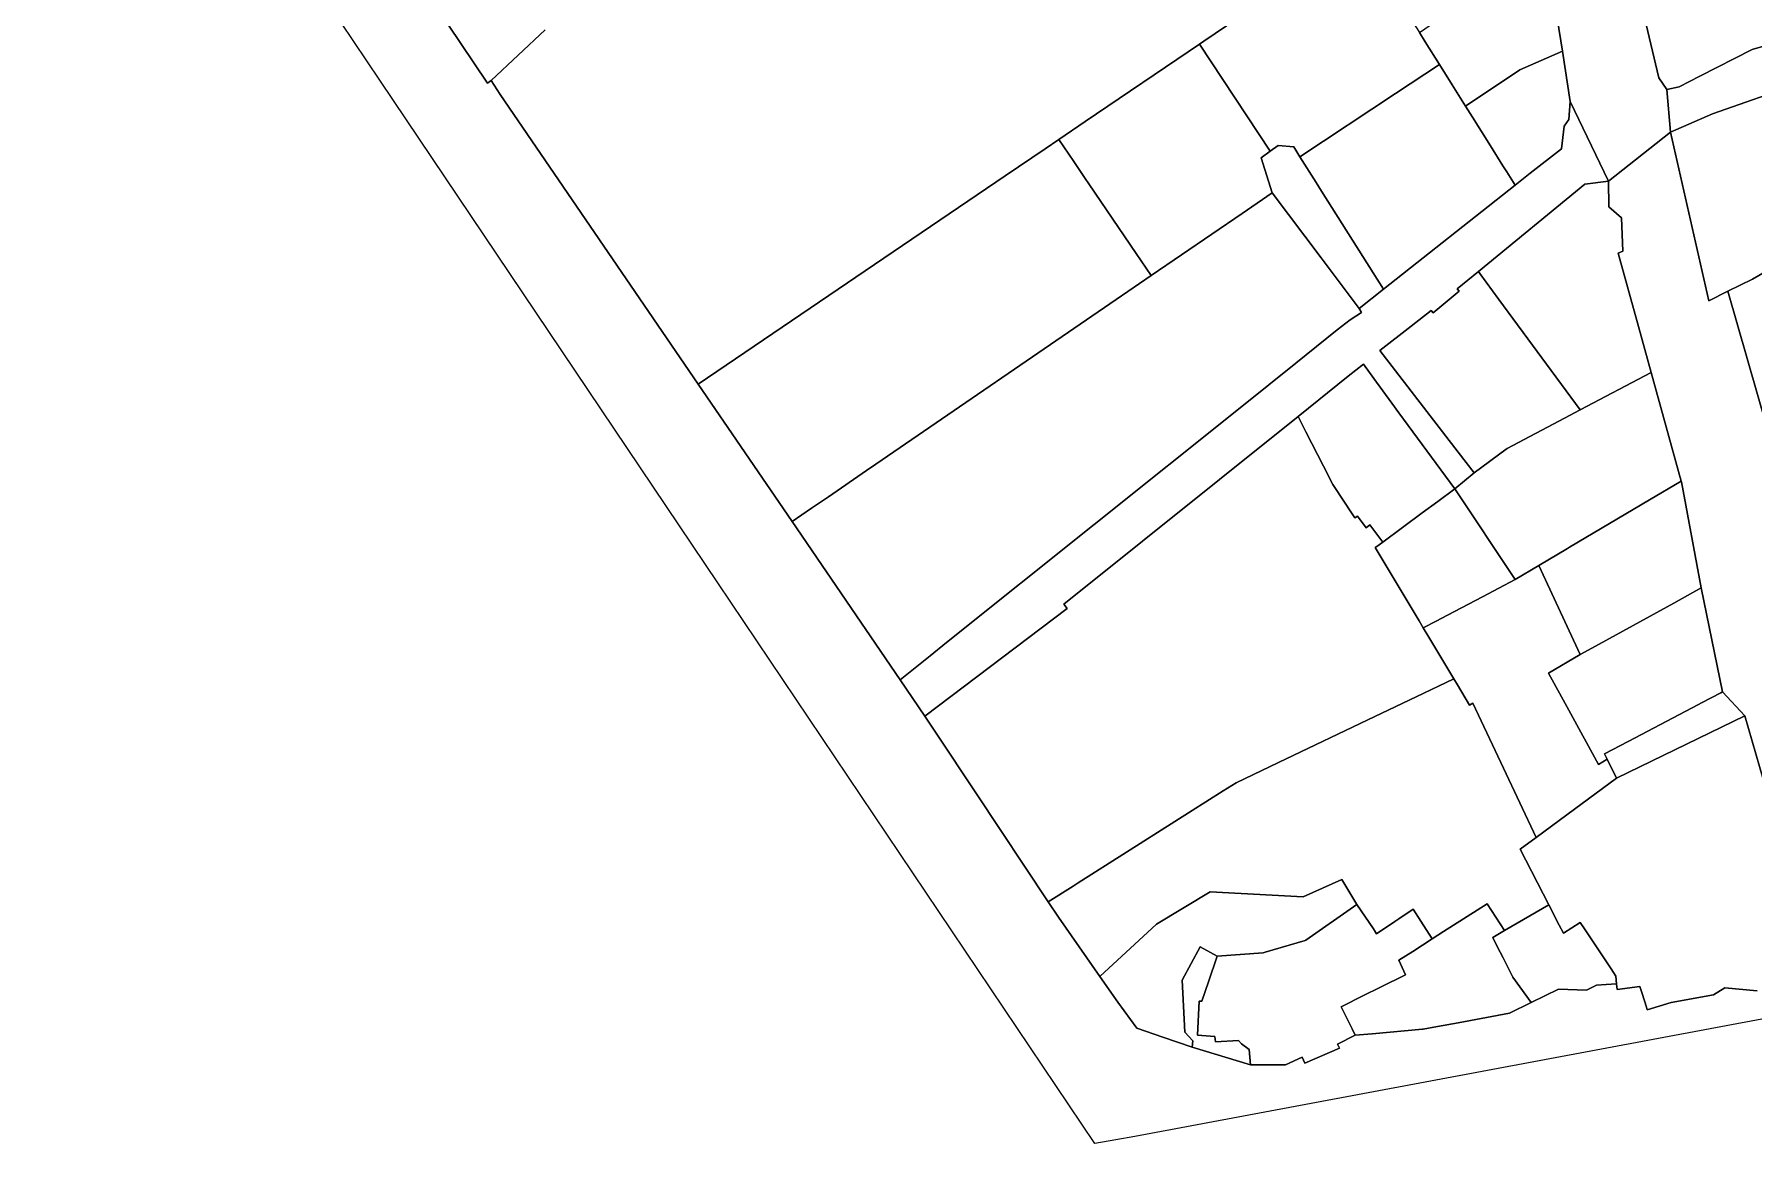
# Model space of a CAD drawing. Header units: inches. Extents: x 469449 to 472390, y 1000542 to 1004361.
# Drawn here: x 471463.1 to 471766.2, y 1000541.7 to 1000737.1 of the extents above; entities that cross this region are included whole.
import ezdxf

# ---------------------------------------------------------------- set-up
doc = ezdxf.new("R2010")
doc.units = ezdxf.units.IN
doc.header["$MEASUREMENT"] = 0
doc.layers.add('Gulele_10_07_New_Parcel', color=7, linetype='Continuous')

msp = doc.modelspace()

# ---------------------------------------------------------------- linework, layer by layer
at = {"layer": 'Gulele_10_07_New_Parcel'}
for points in [[(472232.75, 1001463.52), (472234.19, 1001375.33), (472246.48, 1001209.8), (472250.24, 1001191.59), (472273.22, 1001137.95), (472291.43, 1001087.35), (472302.12, 1001044.85), (472306.17, 1000998.59), (472307.47, 1000965.19), (472310.36, 1000866.6), (472312.67, 1000853.3), (472319.9, 1000826.99), (472352.13, 1000750.8), (472385.08, 1000686.03), (472390.32, 1000679.22), (472200.76, 1000644.61), (472199.07, 1000644.3), (471657.08, 1000542.93), (471653.75, 1000542.33), (471650.07, 1000541.67), (471342.89, 1000998.27), (471292.88, 1001049.45)], [(471745.84, 1000744.89), (471749.5, 1000729.49), (471750.89, 1000727.4), (471751.51, 1000719.89), (471740.57, 1000711.26), (471733.85, 1000725.3), (471732.46, 1000734.21), (471731.56, 1000739.99)], [(471679.09, 1000742.6), (471669.28, 1000735.95), (471668.47, 1000735.4), (471648.36, 1000721.77), (471643.7, 1000718.61), (471641.27, 1000716.96), (471634.25, 1000712.2), (471580.12, 1000675.49), (471545.23, 1000726.54), (471543.62, 1000729), (471553.17, 1000737.93)], [(471535.98, 1000738.96), (471542.98, 1000728.52), (471543.62, 1000729), (471545.23, 1000726.54), (471580.12, 1000675.49), (471596.67, 1000651.28), (471615.73, 1000623.39), (471620.1, 1000617.02), (471621.98, 1000614.19), (471629.19, 1000603.33), (471641.84, 1000584.26), (471643.62, 1000581.58), (471650.95, 1000571.1), (471654.12, 1000566.58), (471657.42, 1000562), (471662.02, 1000560.43), (471667.21, 1000558.66), (471677.5, 1000555.55), (471679.48, 1000555.55), (471683.67, 1000555.55), (471686.61, 1000556.89), (471687.04, 1000555.87), (471693.2, 1000558.5), (471692.83, 1000559.19), (471695.94, 1000560.75), (471698.92, 1000561.02), (471707.83, 1000561.82), (471707.93, 1000561.84), (471710.43, 1000562.3), (471714.1, 1000562.98), (471723.16, 1000564.66), (471726.99, 1000566.54), (471731.79, 1000568.9), (471736.72, 1000568.68), (471738.48, 1000569.6), (471740.16, 1000569.7), (471742.02, 1000569.81), (471742.11, 1000568.81), (471746.13, 1000569.35), (471746.51, 1000568.14), (471747.28, 1000565.7), (471747.42, 1000565.27), (471751.67, 1000566.54), (471759.11, 1000567.88), (471761.1, 1000569.11), (471766.78, 1000568.58)], [(471553.17, 1000737.93), (471543.62, 1000729), (471542.98, 1000728.52), (471535.98, 1000738.96)], [(471774.39, 1000728.57), (471758.95, 1000723.16), (471751.51, 1000719.89), (471750.89, 1000727.4), (471753.04, 1000727.9), (471756.69, 1000729.76), (471765.93, 1000734.49), (471774.07, 1000736.82)], [(471769.78, 1000599.19), (471764.63, 1000617.05), (471760.72, 1000621.28), (471756.94, 1000639.58), (471753.44, 1000658.28), (471753.41, 1000658.39), (471748.1, 1000677.58), (471745.86, 1000685.69), (471742.29, 1000698.6), (471743.15, 1000698.92), (471742.88, 1000704.82), (471740.63, 1000706.75), (471740.57, 1000711.26), (471751.51, 1000719.89), (471758.26, 1000690.18), (471761.65, 1000691.86), (471768.55, 1000667.77)], [(471766.78, 1000568.58), (471761.1, 1000569.11), (471759.11, 1000567.88), (471751.67, 1000566.54), (471747.42, 1000565.27), (471747.28, 1000565.7), (471746.51, 1000568.14), (471746.13, 1000569.35), (471742.11, 1000568.81), (471742.02, 1000569.81), (471741.92, 1000571.19), (471741.08, 1000572.45), (471739.55, 1000574.73), (471738.11, 1000576.88), (471736.36, 1000579.5), (471735.6, 1000580.63), (471732.64, 1000578.76), (471731.93, 1000580.15), (471730.06, 1000583.77), (471725.02, 1000593.56), (471727.83, 1000595.63), (471734.59, 1000600.6), (471742.02, 1000606.06), (471764.63, 1000617.05), (471769.78, 1000599.19)]]:
    msp.add_lwpolyline(points, dxfattribs=at)
for points in [[(471753.04, 1000727.9), (471750.89, 1000727.4), (471749.5, 1000729.49), (471745.84, 1000744.89), (471746.6, 1000745.18), (471749.99, 1000746.48), (471758.43, 1000749.7), (471763.19, 1000751.52), (471765.71, 1000752.49), (471777.78, 1000757.1), (471780.47, 1000758.13), (471781.12, 1000754.22), (471783.56, 1000739.3), (471778.94, 1000739.24), (471779.03, 1000738.24), (471774.07, 1000736.82), (471765.93, 1000734.49), (471756.69, 1000729.76)], [(471703.05, 1000726.72), (471686.2, 1000715.58), (471685.11, 1000717.31), (471682.37, 1000717.58), (471680.94, 1000716.53), (471668.47, 1000735.4), (471669.28, 1000735.95), (471679.09, 1000742.6), (471679.78, 1000743.07), (471684.35, 1000746.17), (471685.48, 1000746.93), (471688.09, 1000748.7), (471697.67, 1000755.2), (471698.92, 1000753.37), (471702.72, 1000747.84), (471705.16, 1000744.28), (471703.66, 1000743.16), (471704.82, 1000741.31), (471707.25, 1000737.45), (471708.28, 1000735.8), (471710.78, 1000731.82)], [(471724.94, 1000730.88), (471715.38, 1000724.5), (471713.02, 1000728.26), (471710.78, 1000731.82), (471708.28, 1000735.8), (471707.25, 1000737.45), (471715.24, 1000742.94), (471717.94, 1000744.61), (471722.55, 1000747.44), (471726.87, 1000750.09), (471729.72, 1000751.85), (471731.56, 1000739.99), (471732.46, 1000734.21)], [(471676.03, 1000705.6), (471659.99, 1000694.62), (471657.35, 1000698.51), (471648.99, 1000710.82), (471648.35, 1000711.77), (471646.35, 1000714.72), (471643.7, 1000718.61), (471648.36, 1000721.77), (471668.47, 1000735.4), (471680.94, 1000716.53), (471679.37, 1000715.38), (471681.32, 1000709.22)], [(471726.81, 1000712.66), (471724.14, 1000710.55), (471722.65, 1000712.94), (471721.99, 1000713.98), (471719.79, 1000717.49), (471716.6, 1000722.56), (471715.38, 1000724.5), (471724.94, 1000730.88), (471732.46, 1000734.21), (471733.85, 1000725.3), (471733.58, 1000722.14), (471732.78, 1000720.96), (471732.29, 1000716.99)], [(471724.14, 1000710.55), (471700.96, 1000692.24), (471690.03, 1000709.52), (471689.06, 1000711.06), (471686.2, 1000715.58), (471703.05, 1000726.72), (471710.78, 1000731.82), (471713.02, 1000728.26), (471715.38, 1000724.5), (471716.6, 1000722.56), (471719.79, 1000717.49), (471721.99, 1000713.98), (471722.65, 1000712.94)], [(471820.15, 1000663.37), (471812.95, 1000673.17), (471810, 1000677.98), (471809.64, 1000677.75), (471803.76, 1000687.43), (471795.74, 1000710.92), (471788.17, 1000706.73), (471786.64, 1000706.09), (471785.6, 1000705.48), (471778.76, 1000701.48), (471777.57, 1000700.78), (471773.77, 1000698.55), (471765.97, 1000693.99), (471761.65, 1000691.86), (471758.26, 1000690.18), (471751.51, 1000719.89), (471758.95, 1000723.16), (471774.39, 1000728.57), (471786.23, 1000731.52), (471815.01, 1000730.77), (471845.2, 1000691.75), (471847.16, 1000689.22), (471840.95, 1000683.28)], [(471714.26, 1000691.9), (471709.71, 1000688.09), (471709.33, 1000688.47), (471705.81, 1000685.73), (471700.28, 1000681.44), (471714.11, 1000663.51), (471716.92, 1000659.86), (471713.49, 1000657.04), (471703.66, 1000670.45), (471702.43, 1000672.14), (471699.25, 1000676.49), (471697.38, 1000679.03), (471694.71, 1000676.89), (471685.88, 1000669.82), (471644.55, 1000636.73), (471645.19, 1000635.98), (471620.1, 1000617.02), (471615.73, 1000623.39), (471621.01, 1000627.62), (471623.92, 1000629.95), (471675.94, 1000671.57), (471685.47, 1000679.19), (471692.79, 1000685.05), (471695.05, 1000686.86), (471697.03, 1000688.15), (471696.66, 1000688.84), (471700.96, 1000692.24), (471724.14, 1000710.55), (471726.81, 1000712.66), (471732.29, 1000716.99), (471732.78, 1000720.96), (471733.58, 1000722.14), (471733.85, 1000725.3), (471740.57, 1000711.26), (471736.43, 1000710.74), (471717.66, 1000695.33), (471713.94, 1000692.27)], [(471600.11, 1000653.64), (471596.67, 1000651.28), (471580.12, 1000675.49), (471634.25, 1000712.2), (471641.27, 1000716.96), (471643.7, 1000718.61), (471646.35, 1000714.72), (471648.35, 1000711.77), (471648.99, 1000710.82), (471657.35, 1000698.51), (471659.99, 1000694.62), (471653.82, 1000690.4), (471611.46, 1000661.4), (471609.79, 1000660.26), (471603.08, 1000655.67)], [(471686.2, 1000715.58), (471689.06, 1000711.06), (471690.03, 1000709.52), (471700.96, 1000692.24), (471696.66, 1000688.84), (471689.92, 1000697.79), (471681.32, 1000709.22), (471679.37, 1000715.38), (471680.94, 1000716.53), (471682.37, 1000717.58), (471685.11, 1000717.31)], [(471748.1, 1000677.58), (471735.63, 1000670.97), (471721.28, 1000690.42), (471717.9, 1000695), (471717.66, 1000695.33), (471736.43, 1000710.74), (471740.57, 1000711.26), (471740.63, 1000706.75), (471742.88, 1000704.82), (471743.15, 1000698.92), (471742.29, 1000698.6), (471745.86, 1000685.69)], [(471788.06, 1000678.67), (471768.55, 1000667.77), (471761.65, 1000691.86), (471765.97, 1000693.99), (471773.77, 1000698.55), (471777.57, 1000700.78), (471778.76, 1000701.48), (471785.6, 1000705.48), (471786.64, 1000706.09), (471788.17, 1000706.73), (471795.74, 1000710.92), (471803.76, 1000687.43), (471797.91, 1000684.18), (471797.43, 1000683.91), (471796.29, 1000683.27), (471795.98, 1000683.1), (471793.55, 1000681.74), (471790.58, 1000680.08)], [(471621.01, 1000627.62), (471615.73, 1000623.39), (471596.67, 1000651.28), (471600.11, 1000653.64), (471603.08, 1000655.67), (471609.79, 1000660.26), (471611.46, 1000661.4), (471653.82, 1000690.4), (471659.99, 1000694.62), (471676.03, 1000705.6), (471681.32, 1000709.22), (471689.92, 1000697.79), (471696.66, 1000688.84), (471697.03, 1000688.15), (471695.05, 1000686.86), (471692.79, 1000685.05), (471685.47, 1000679.19), (471675.94, 1000671.57), (471623.92, 1000629.95)], [(471721.28, 1000690.42), (471735.63, 1000670.97), (471732.86, 1000669.5), (471722.75, 1000664.14), (471722.55, 1000664.04), (471716.92, 1000659.86), (471714.11, 1000663.51), (471700.28, 1000681.44), (471705.81, 1000685.73), (471709.33, 1000688.47), (471709.71, 1000688.09), (471714.26, 1000691.9), (471713.94, 1000692.27), (471717.66, 1000695.33), (471717.9, 1000695)], [(471707.76, 1000652.81), (471700.82, 1000647.68), (471698.52, 1000650.71), (471697.85, 1000650.18), (471696.35, 1000652.22), (471695.86, 1000651.95), (471695.41, 1000652.63), (471692.24, 1000657.44), (471692.01, 1000657.79), (471690.35, 1000661.05), (471687.27, 1000667.1), (471685.88, 1000669.82), (471694.71, 1000676.89), (471697.38, 1000679.03), (471699.25, 1000676.49), (471702.43, 1000672.14), (471703.66, 1000670.45), (471713.49, 1000657.04), (471710.51, 1000654.84)], [(471728.3, 1000643.54), (471724.12, 1000641.07), (471713.49, 1000657.04), (471716.92, 1000659.86), (471722.55, 1000664.04), (471722.75, 1000664.14), (471732.86, 1000669.5), (471735.63, 1000670.97), (471748.1, 1000677.58), (471753.41, 1000658.39), (471747.84, 1000655.1), (471733.72, 1000646.75), (471733.39, 1000646.55)], [(471695.41, 1000652.63), (471695.86, 1000651.95), (471696.35, 1000652.22), (471697.85, 1000650.18), (471698.52, 1000650.71), (471700.82, 1000647.68), (471699.73, 1000646.88), (471699.48, 1000646.69), (471704.4, 1000638.48), (471707.21, 1000633.78), (471707.95, 1000632.55), (471708.93, 1000630.91), (471711.41, 1000626.78), (471713.34, 1000623.55), (471706.68, 1000620.38), (471699.42, 1000616.92), (471682.42, 1000608.83), (471674.94, 1000605.27), (471672.64, 1000603.81), (471647.11, 1000587.6), (471646.23, 1000587.04), (471641.84, 1000584.26), (471629.19, 1000603.33), (471621.98, 1000614.19), (471620.1, 1000617.02), (471645.19, 1000635.98), (471644.55, 1000636.73), (471685.88, 1000669.82), (471687.27, 1000667.1), (471690.35, 1000661.05), (471692.01, 1000657.79), (471692.24, 1000657.44)], [(471738.95, 1000629.7), (471735.58, 1000627.85), (471728.3, 1000643.54), (471733.39, 1000646.55), (471733.72, 1000646.75), (471747.84, 1000655.1), (471753.41, 1000658.39), (471753.44, 1000658.28), (471756.94, 1000639.58), (471752.11, 1000636.93)], [(471710.21, 1000633.74), (471707.95, 1000632.55), (471707.21, 1000633.78), (471704.4, 1000638.48), (471699.48, 1000646.69), (471699.73, 1000646.88), (471700.82, 1000647.68), (471707.76, 1000652.81), (471710.51, 1000654.84), (471713.49, 1000657.04), (471724.12, 1000641.07), (471718.39, 1000638.05), (471712.19, 1000634.78)], [(471735.58, 1000627.85), (471730.04, 1000624.6), (471733.62, 1000618.07), (471738.85, 1000608.5), (471740.34, 1000609.42), (471742.02, 1000606.06), (471734.59, 1000600.6), (471727.83, 1000595.63), (471722.1, 1000607.84), (471716.71, 1000619.29), (471716.12, 1000618.92), (471713.96, 1000622.53), (471713.34, 1000623.55), (471711.41, 1000626.78), (471708.93, 1000630.91), (471707.95, 1000632.55), (471710.21, 1000633.74), (471712.19, 1000634.78), (471718.39, 1000638.05), (471724.12, 1000641.07), (471728.3, 1000643.54)], [(471740.34, 1000609.42), (471738.85, 1000608.5), (471733.62, 1000618.07), (471730.04, 1000624.6), (471735.58, 1000627.85), (471738.95, 1000629.7), (471752.11, 1000636.93), (471756.94, 1000639.58), (471760.72, 1000621.28), (471760.43, 1000621.13), (471756.99, 1000619.32), (471756.45, 1000619.04), (471744.04, 1000612.53), (471739.88, 1000610.35)], [(471713.96, 1000622.53), (471716.12, 1000618.92), (471716.71, 1000619.29), (471722.1, 1000607.84), (471727.83, 1000595.63), (471725.02, 1000593.56), (471730.06, 1000583.77), (471722.25, 1000579.21), (471719.18, 1000583.9), (471711.53, 1000579.02), (471709.51, 1000577.73), (471707.53, 1000580.84), (471706.15, 1000582.99), (471703.63, 1000581.29), (471702.92, 1000580.81), (471699.72, 1000578.65), (471699.15, 1000579.5), (471696.24, 1000583.79), (471693.59, 1000588.22), (471686.78, 1000585.16), (471670.38, 1000586.02), (471660.9, 1000580.34), (471650.95, 1000571.1), (471643.62, 1000581.58), (471641.84, 1000584.26), (471646.23, 1000587.04), (471647.11, 1000587.6), (471672.64, 1000603.81), (471674.94, 1000605.27), (471682.42, 1000608.83), (471699.42, 1000616.92), (471706.68, 1000620.38), (471713.34, 1000623.55)], [(471764.63, 1000617.05), (471742.02, 1000606.06), (471740.34, 1000609.42), (471739.88, 1000610.35), (471744.04, 1000612.53), (471756.45, 1000619.04), (471756.99, 1000619.32), (471760.43, 1000621.13), (471760.72, 1000621.28)], [(471693.59, 1000588.22), (471696.24, 1000583.79), (471687.22, 1000577.53), (471687.13, 1000577.47), (471680.09, 1000575.38), (471679.73, 1000575.27), (471671.61, 1000574.69), (471668.61, 1000576.35), (471665.45, 1000570.45), (471665.93, 1000561.28), (471667.32, 1000559.78), (471667.21, 1000558.66), (471662.02, 1000560.43), (471657.42, 1000562), (471654.12, 1000566.58), (471650.95, 1000571.1), (471660.9, 1000580.34), (471670.38, 1000586.02), (471686.78, 1000585.16)], [(471699.15, 1000579.5), (471699.72, 1000578.65), (471702.92, 1000580.81), (471703.63, 1000581.29), (471706.15, 1000582.99), (471707.53, 1000580.84), (471709.51, 1000577.73), (471706.1, 1000575.55), (471703.63, 1000573.98), (471704.81, 1000571.41), (471700.41, 1000569.23), (471697.3, 1000567.69), (471696.46, 1000567.27), (471694.5, 1000566.3), (471693.45, 1000565.78), (471693.99, 1000564.69), (471695.38, 1000561.88), (471695.94, 1000560.75), (471692.83, 1000559.19), (471693.2, 1000558.5), (471687.04, 1000555.87), (471686.61, 1000556.89), (471683.67, 1000555.55), (471679.48, 1000555.55), (471677.5, 1000555.55), (471677.24, 1000558.23), (471675.9, 1000559.25), (471675.36, 1000559.84), (471671.29, 1000559.62), (471671.18, 1000560.53), (471668.13, 1000560.8), (471668.45, 1000566.75), (471668.93, 1000566.75), (471670.08, 1000570.15), (471671.61, 1000574.69), (471679.73, 1000575.27), (471680.09, 1000575.38), (471687.13, 1000577.47), (471687.22, 1000577.53), (471696.24, 1000583.79)], [(471698.92, 1000561.02), (471695.94, 1000560.75), (471695.38, 1000561.88), (471693.99, 1000564.69), (471693.45, 1000565.78), (471694.5, 1000566.3), (471696.46, 1000567.27), (471697.3, 1000567.69), (471700.41, 1000569.23), (471704.81, 1000571.41), (471703.63, 1000573.98), (471706.1, 1000575.55), (471709.51, 1000577.73), (471711.53, 1000579.02), (471719.18, 1000583.9), (471722.25, 1000579.21), (471720.19, 1000578), (471720.99, 1000576.42), (471722.01, 1000574.39), (471722.9, 1000572.64), (471723.73, 1000570.98), (471724.95, 1000569.32), (471726.99, 1000566.54), (471723.16, 1000564.66), (471714.1, 1000562.98), (471710.43, 1000562.3), (471707.93, 1000561.84), (471707.83, 1000561.82)], [(471731.93, 1000580.15), (471732.64, 1000578.76), (471735.6, 1000580.63), (471736.36, 1000579.5), (471738.11, 1000576.88), (471739.55, 1000574.73), (471741.08, 1000572.45), (471741.92, 1000571.19), (471742.02, 1000569.81), (471740.16, 1000569.7), (471738.48, 1000569.6), (471736.72, 1000568.68), (471731.79, 1000568.9), (471726.99, 1000566.54), (471724.95, 1000569.32), (471723.73, 1000570.98), (471722.9, 1000572.64), (471722.01, 1000574.39), (471720.99, 1000576.42), (471720.19, 1000578), (471722.25, 1000579.21), (471730.06, 1000583.77)], [(471671.61, 1000574.69), (471670.08, 1000570.15), (471668.93, 1000566.75), (471668.45, 1000566.75), (471668.13, 1000560.8), (471671.18, 1000560.53), (471671.29, 1000559.62), (471675.36, 1000559.84), (471675.9, 1000559.25), (471677.24, 1000558.23), (471677.5, 1000555.55), (471667.21, 1000558.66), (471667.32, 1000559.78), (471665.93, 1000561.28), (471665.45, 1000570.45), (471668.61, 1000576.35)]]:
    msp.add_lwpolyline(points, close=True, dxfattribs=at)

doc.saveas('drawing.dxf')
